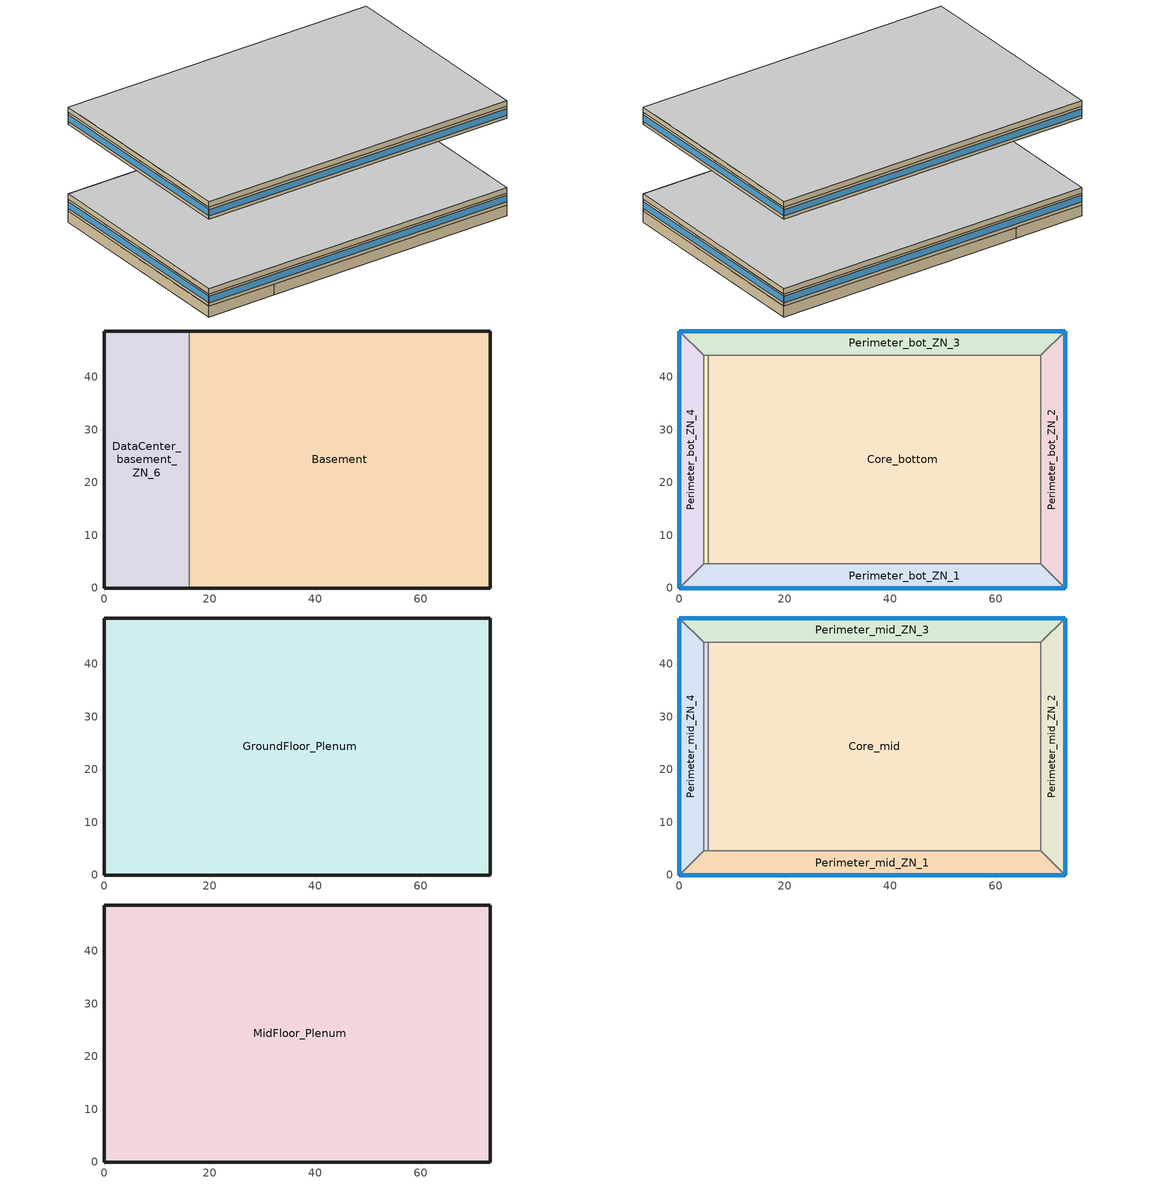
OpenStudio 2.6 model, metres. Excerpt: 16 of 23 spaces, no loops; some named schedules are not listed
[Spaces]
Basement
 floor ground: 73.11,48.74 73.11,0 16.08,0 16.08,48.74 z-2.44
 wall ground: 16.08,0 73.11,0 73.11,48.74 16.08,48.74 z-2.44:0
 wall to DataCenter_basement_ZN_6: 16.08,48.74 16.08,0 z-2.44:0
DataCenter_basement_ZN_6
 floor ground: 16.08,48.74 16.08,0 0,0 0,48.74 z-2.44
 wall ground: 16.08,48.74 0,48.74 0,0 16.08,0 z-2.44:0
Core_bottom
 floor to DataCenter_basement_ZN_6: 16.08,44.16 16.08,4.57 5.49,4.57 5.49,44.16 z0
 floor to Basement: 68.53,44.16 68.53,4.57 16.08,4.57 16.08,44.16 z0
 wall to Perimeter_bot_ZN_1: 5.49,4.57 68.53,4.57 z0:2.74
 wall to DataCenter_bot_ZN_6: 5.49,44.16 5.49,4.57 z0:2.74
 wall to Perimeter_bot_ZN_2: 68.53,4.57 68.53,44.16 z0:2.74
 wall to Perimeter_bot_ZN_3: 68.53,44.16 5.49,44.16 z0:2.74
Perimeter_bot_ZN_3
 floor to Basement: 73.11,48.74 68.53,44.16 16.08,44.16 16.08,48.74 z0
 floor to DataCenter_basement_ZN_6: 16.08,48.74 16.08,44.16 4.57,44.16 0,48.74 z0
 wall outside: 73.11,48.74 0,48.74 z0:2.74
 wall to Perimeter_bot_ZN_4: 0,48.74 4.57,44.16 z0:2.74
 wall to Perimeter_bot_ZN_2: 68.53,44.16 73.11,48.74 z0:2.74
 wall to DataCenter_bot_ZN_6: 4.57,44.16 5.49,44.16 z0:2.74
 window: 73.08,48.74 0.03,48.74 z0.76:2.24
Perimeter_bot_ZN_1
 floor to DataCenter_basement_ZN_6: 16.08,4.57 16.08,0 0,0 4.57,4.57 z0
 floor to Basement: 68.53,4.57 73.11,0 16.08,0 16.08,4.57 z0
 wall outside: 0,0 73.11,0 z0:2.74
 wall to Perimeter_bot_ZN_4: 4.57,4.57 0,0 z0:2.74
 wall to DataCenter_bot_ZN_6: 5.49,4.57 4.57,4.57 z0:2.74
 wall to Perimeter_bot_ZN_2: 73.11,0 68.53,4.57 z0:2.74
 window: 0.03,0 73.08,0 z0.76:2.24
Perimeter_bot_ZN_2
 floor to Basement: 73.11,48.74 73.11,0 68.53,4.57 68.53,44.16 z0
 wall outside: 73.11,0 73.11,48.74 z0:2.74
 window: 73.11,0.03 73.11,48.71 z0.76:2.24
Perimeter_bot_ZN_4
 floor to DataCenter_basement_ZN_6: 0,48.74 4.57,44.16 4.57,4.57 0,0 z0
 wall outside: 0,48.74 0,0 z0:2.74
 wall to DataCenter_bot_ZN_6: 4.57,4.57 4.57,44.16 z0:2.74
 window: 0,48.71 0,0.03 z0.76:2.24
DataCenter_bot_ZN_6
 floor to DataCenter_basement_ZN_6: 5.49,44.16 5.49,4.57 4.57,4.57 4.57,44.16 z0
GroundFloor_Plenum
 floor to Perimeter_bot_ZN_4: 0,48.74 4.57,44.16 4.57,4.57 0,0 z2.74
 floor to Perimeter_bot_ZN_2: 73.11,48.74 73.11,0 68.53,4.57 68.53,44.16 z2.74
 floor to Perimeter_bot_ZN_1: 68.53,4.57 73.11,0 0,0 4.57,4.57 z2.74
 floor to Perimeter_bot_ZN_3: 73.11,48.74 68.53,44.16 4.57,44.16 0,48.74 z2.74
 floor to Core_bottom: 68.53,44.16 68.53,4.57 5.49,4.57 5.49,44.16 z2.74
 floor to DataCenter_bot_ZN_6: 5.49,44.16 5.49,4.57 4.57,4.57 4.57,44.16 z2.74
 wall outside: 73.11,0 73.11,48.74 0,48.74 0,0 73.11,0 z2.74:3.96
 ceiling adiabatic (BTAP-Int-Wall): 73.11,0 73.11,48.74 0,48.74 0,0 z3.96
Perimeter_mid_ZN_2
 floor adiabatic (BTAP-Int-Wall): 73.11,48.74 73.11,0 68.53,4.57 68.53,44.16 z19.82
 wall outside: 73.11,0 73.11,48.74 z19.82:22.56
 wall to Perimeter_mid_ZN_3: 73.11,48.74 68.53,44.16 z19.82:22.56
 wall to Perimeter_mid_ZN_1: 68.53,4.57 73.11,0 z19.82:22.56
 wall to Core_mid: 68.53,44.16 68.53,4.57 z19.82:22.56
 window: 73.11,0.03 73.11,48.71 z20.58:22.06
Perimeter_mid_ZN_1
 floor adiabatic (BTAP-Int-Wall): 68.53,4.57 73.11,0 0,0 4.57,4.57 z19.82
 wall outside: 0,0 73.11,0 z19.82:22.56
 wall to Perimeter_mid_ZN_4: 4.57,4.57 0,0 z19.82:22.56
 wall to DataCenter_mid_ZN_6: 5.49,4.57 4.57,4.57 z19.82:22.56
 wall to Core_mid: 68.53,4.57 5.49,4.57 z19.82:22.56
 window: 0.03,0 73.08,0 z20.58:22.06
DataCenter_mid_ZN_6
 floor adiabatic (BTAP-Int-Wall): 5.49,44.16 5.49,4.57 4.57,4.57 4.57,44.16 z19.82
 wall to Perimeter_mid_ZN_4: 4.57,44.16 4.57,4.57 z19.82:22.56
 wall to Core_mid: 5.49,4.57 5.49,44.16 z19.82:22.56
 wall to Perimeter_mid_ZN_3: 5.49,44.16 4.57,44.16 z19.82:22.56
Core_mid
 floor adiabatic (BTAP-Int-Wall): 68.53,44.16 68.53,4.57 5.49,4.57 5.49,44.16 z19.82
 wall to Perimeter_mid_ZN_3: 68.53,44.16 5.49,44.16 z19.82:22.56
Perimeter_mid_ZN_3
 floor adiabatic (BTAP-Int-Wall): 73.11,48.74 68.53,44.16 4.57,44.16 0,48.74 z19.82
 wall outside: 73.11,48.74 0,48.74 z19.82:22.56
 wall to Perimeter_mid_ZN_4: 0,48.74 4.57,44.16 z19.82:22.56
 window: 73.08,48.74 0.03,48.74 z20.58:22.06
Perimeter_mid_ZN_4
 floor adiabatic (BTAP-Int-Wall): 0,48.74 4.57,44.16 4.57,4.57 0,0 z19.82
 wall outside: 0,48.74 0,0 z19.82:22.56
 window: 0,48.71 0,0.03 z20.58:22.06
MidFloor_Plenum
 floor to Perimeter_mid_ZN_1: 68.53,4.57 73.11,0 0,0 4.57,4.57 z22.56
 floor to DataCenter_mid_ZN_6: 5.49,44.16 5.49,4.57 4.57,4.57 4.57,44.16 z22.56
 floor to Perimeter_mid_ZN_2: 73.11,48.74 73.11,0 68.53,4.57 68.53,44.16 z22.56
 floor to Perimeter_mid_ZN_4: 0,48.74 4.57,44.16 4.57,4.57 0,0 z22.56
 floor to Core_mid: 68.53,44.16 68.53,4.57 5.49,4.57 5.49,44.16 z22.56
 floor to Perimeter_mid_ZN_3: 73.11,48.74 68.53,44.16 4.57,44.16 0,48.74 z22.56
 wall outside: 73.11,48.74 0,48.74 0,0 73.11,0 73.11,48.74 z22.56:23.78
 ceiling adiabatic (BTAP-Int-Wall): 73.11,0 73.11,48.74 0,48.74 0,0 z23.78
[Building]
LargeOffice-CAN_QC_Montreal-Trudeau.Intl.AP.716270_CWEC2016.epw created: 2019-08-15 18:02:31 +0000: North Axis {deg}=0; Default Construction Set=BTAP-Mass at hdd = 4400.0; Standards Number of Stories=13; Standards Number of Above Ground Stories=12; Standards Building Type=NECB2017_LargeOffice
[Site]
Montreal-Trudeau Intl AP_QC_CAN: Latitude {deg}=45.471; Longitude {deg}=-73.741; Time Zone {hr}=-5; Elevation {m}=36
[Site:WaterMainsTemperature]
Calculation Method=Correlation; Annual Average Outdoor Air Temperature {C}=7.6; Maximum Difference In Monthly Average Outdoor Air Temperatures {deltaC}=31.3
[Site:GroundTemperature:BuildingSurface]
19.527, 19.502, 19.536, 19.598, 20.002, 21.64, 22.225, 22.375, 21.449, 20.121, 19.802, 19.633
[SizingPeriod:DesignDay] Barometric Pressure {Pa}=100893; Sky Clearness=0; Rain Indicator=0; Snow Indicator=0; Day of Month=21; Daylight Saving Time Indicator=0; Humidity Indicating Type=Wetbulb; Dry-Bulb Temperature Range Modifier Type=DefaultMultipliers
Name | Maximum Dry-Bulb Temperature {C} | Daily Dry-Bulb Temperature Range {deltaC} | Humidity Indicating Conditions at Maximum Dry-Bulb | Wind Speed {m/s} | Wind Direction {deg} | Month | Day Type | Solar Model Indicator | ASHRAE Taub | ASHRAE Taud
Montreal-Trudeau Intl AP Ann Htg 99.6% Condns DB | -23.1 | 0 | -23.1 | 4.2 | 250 | 1 | WinterDesignDay | ASHRAEClearSky
Montreal-Trudeau Intl AP Ann Clg .4% Condns DB=>MWB | 30 | 8.9 | 22.1 | 5.3 | 220 | 7 | SummerDesignDay | ASHRAETau | 0.431 | 2.246
[Material:NoMass] Roughness=Smooth; Thermal Absorptance=0.9; Solar Absorptance=0.7
Name | Thermal Resistance {m2-K/W} | Visible Absorptance
Typical Carpet Pad | 0.21648 | 0.8
Typical Insulation 1 | 5.20402 | 0.7
Typical Insulation 2 | 3.77764 | 0.7
Typical Insulation 3 | 6.41024 | 0.7
Typical Carpet Pad 2 | 1.25503 | 0.8
Typical Carpet Pad 3 | 3.45515 | 0.8
Typical Insulation 4 | 0.526298 | 0.7
Typical Insulation 5 | 0.526316 | 0.7
[Material]
Name | Roughness | Thickness {m} | Conductivity {W/m-K} | Density {kg/m3} | Specific Heat {J/kg-K} | Thermal Absorptance | Solar Absorptance | Visible Absorptance
100mm Normalweight concrete floor | MediumSmooth | 0.1016 | 2.31 | 2322 | 832
G01 13mm gypsum board | Smooth | 0.0127 | 0.16 | 800 | 1090 | 0.9 | 0.7 | 0.5
G05 25mm wood | MediumSmooth | 0.0254 | 0.15 | 608 | 1630 | 0.9 | 0.5 | 0.5
4 in. Normalweight Concrete Floor | MediumRough | 0.1016 | 2.31 | 2322 | 832 | 0.9 | 0.7 | 0.7
1IN Stucco | Smooth | 0.0253 | 0.6918 | 1858 | 837 | 0.9 | 0.7 | 0.92
8IN CONCRETE HW RefBldg | Rough | 0.2032 | 1.311 | 2240 | 836.8 | 0.9 | 0.7 | 0.7
1/2IN Gypsum | Smooth | 0.0127 | 0.16 | 784.9 | 830 | 0.9 | 0.4 | 0.4
Metal Roof Surface; F08 Metal surface | Smooth | 0.0008 | 45.28 | 7824 | 500 | 0.9 | 0.7 | 0.7
6 in. Normalweight Concrete Floor | MediumRough | 0.1524 | 2.31 | 2322 | 832 | 0.9 | 0.7 | 0.7
[Construction]
BTAP-Int-Floor: 100mm Normalweight concrete floor, Typical Carpet Pad
BTAP-Int-Wall: G01 13mm gypsum board, G01 13mm gypsum board
BTAP-Int-Ceiling: Typical Carpet Pad, 100mm Normalweight concrete floor
BTAP-Ext-DaylightDiffuser: SimpleGlazing
BTAP-Int-Door: G05 25mm wood
BTAP-Ext-Floor-Mass:U-0.183: Typical Insulation 1, 4 in. Normalweight Concrete Floor, Typical Carpet Pad
BTAP-Ext-Wall-Mass:U-0.247: 1IN Stucco, 8IN CONCRETE HW RefBldg, Typical Insulation 2, 1/2IN Gypsum
BTAP-Ext-Roof-Metal:U-0.156: Metal Roof Surface, Typical Insulation 3
BTAP-Grnd-Floor-Mass:U-0.757: 6 in. Normalweight Concrete Floor, Typical Carpet Pad 2
BTAP-Grnd-Roof-Mass:U-0.284: 6 in. Normalweight Concrete Floor, Typical Carpet Pad 3
BTAP-Ext-Door:U-1.9000000000000001: F08 Metal surface, Typical Insulation 4
BTAP-Ext-OverHeadDoor:U-1.9000000000000001: Typical Insulation 5
BTAP-Ext-DaylightDiffuser:U=0.190 SHGC=0.600: SimpleGlazing:U=0.190 SHGC=0.600
[DefaultConstructionSet]
BTAP-Mass at hdd = 4400.0: Default Exterior Surface Constructions=BTAP-Mass at hdd = 4400.0; Default Interior Surface Constructions=Default Surface Constructions 2; Default Ground Contact Surface Constructions=BTAP-Mass at hdd = 4400.0 1; Default Exterior SubSurface Constructions=BTAP-Mass at hdd = 4400.0; Default Interior SubSurface Constructions=Default Sub Surface Constructions 2; Interior Partition Construction=BTAP-Int-Door
[DefaultSurfaceConstructions]
Name | Floor Construction | Wall Construction | Roof Ceiling Construction
Default Surface Constructions 2 | BTAP-Int-Floor | BTAP-Int-Wall | BTAP-Int-Ceiling
BTAP-Mass at hdd = 4400.0 | BTAP-Ext-Floor-Mass:U-0.183 | BTAP-Ext-Wall-Mass:U-0.247 | BTAP-Ext-Roof-Metal:U-0.156
BTAP-Mass at hdd = 4400.0 1 | BTAP-Grnd-Floor-Mass:U-0.757 | BTAP-Grnd-Roof-Mass:U-0.284 | BTAP-Grnd-Roof-Mass:U-0.284
[DefaultSubSurfaceConstructions]
Name | Fixed Window Construction | Operable Window Construction | Door Construction | Glass Door Construction | Overhead Door Construction | Skylight Construction | Tubular Daylight Dome Construction | Tubular Daylight Diffuser Construction
Default Sub Surface Constructions 2 | BTAP-Ext-DaylightDiffuser | BTAP-Ext-DaylightDiffuser | BTAP-Int-Door
BTAP-Mass at hdd = 4400.0 | BTAP-Ext-DaylightDiffuser:U=0.190 SHGC=0.600 | BTAP-Ext-DaylightDiffuser:U=0.190 SHGC=0.600 | BTAP-Ext-Door:U-1.9000000000000001 | BTAP-Ext-DaylightDiffuser:U=0.190 SHGC=0.600 | BTAP-Ext-OverHeadDoor:U-1.9000000000000001 | BTAP-Ext-DaylightDiffuser:U=0.190 SHGC=0.600 | BTAP-Ext-DaylightDiffuser:U=0.190 SHGC=0.600 | BTAP-Ext-DaylightDiffuser:U=0.190 SHGC=0.600
[WindowMaterial:SimpleGlazingSystem] Solar Heat Gain Coefficient=0.6; Visible Transmittance=0.21
Name | U-Factor {W/m2-K}
SimpleGlazing | 2.2
SimpleGlazing:U=0.190 SHGC=0.600 | 1.9
[Space]
Name | Space Type | Building Story | Thermal Zone | Part of Total Floor Area
Core_mid | Space Function Office open plan | Building Story 2 | ALL_ST=Office open plan_FL=Building Story 2_SCH=A 4 | Yes
Perimeter_mid_ZN_2 | Space Function Office open plan | Building Story 2 | ALL_ST=Office open plan_FL=Building Story 2_SCH=A 2 | Yes
Perimeter_mid_ZN_1 | Space Function Office open plan | Building Story 2 | ALL_ST=Office open plan_FL=Building Story 2_SCH=A 1 | Yes
MidFloor_Plenum | Space Function - undefined - | Building Story 2 | ALL_ST=- undefined -_FL=Building Story 2_SCH=A | No
DataCenter_mid_ZN_6 | Space Function Office open plan | Building Story 2 | ALL_ST=Office open plan_FL=Building Story 2_SCH=A
Core_bottom | Space Function Office open plan | Building Story 1 | ALL_ST=Office open plan_FL=Building Story 1_SCH=A | Yes
Perimeter_bot_ZN_3 | Space Function Office open plan | Building Story 1 | ALL_ST=Office open plan_FL=Building Story 1_SCH=A 1 | Yes
Basement | Space Function Electrical/Mechanical room-sch-A | Basement Story 0 | WILD_ST=Electrical/Mechanical room-sch-A_FL=Basement Story 0_SCH=A | Yes
Perimeter_bot_ZN_1 | Space Function Office open plan | Building Story 1 | ALL_ST=Office open plan_FL=Building Story 1_SCH=A 4 | Yes
Perimeter_mid_ZN_3 | Space Function Office open plan | Building Story 2 | ALL_ST=Office open plan_FL=Building Story 2_SCH=A 3 | Yes
Perimeter_mid_ZN_4 | Space Function Office open plan | Building Story 2 | ALL_ST=Office open plan_FL=Building Story 2_SCH=A 5 | Yes
GroundFloor_Plenum | Space Function - undefined - | Building Story 1 | ALL_ST=- undefined -_FL=Building Story 1_SCH=A | No
DataCenter_basement_ZN_6 | Space Function Office open plan | Basement Story 0 | ALL_ST=Office open plan_FL=Basement Story 0_SCH=A
Perimeter_bot_ZN_2 | Space Function Office open plan | Building Story 1 | ALL_ST=Office open plan_FL=Building Story 1_SCH=A 5 | Yes
Perimeter_bot_ZN_4 | Space Function Office open plan | Building Story 1 | ALL_ST=Office open plan_FL=Building Story 1_SCH=A 3 | Yes
DataCenter_bot_ZN_6 | Space Function Office open plan | Building Story 1 | ALL_ST=Office open plan_FL=Building Story 1_SCH=A 2
[BuildingStory]
Name | Nominal Z Coordinate {m}
Basement Story 0 | -2.439
Building Story 1 | 0
Building Story 2 | 19.816
[SpaceType] Standards Building Type=Space Function
Name | Default Schedule Set | Design Specification Outdoor Air Object | Standards Space Type
Space Function Electrical/Mechanical room-sch-A | Space Function Electrical/Mechanical room-sch-A Schedule Set | Space Function Electrical/Mechanical room-sch-A Ventilation | Electrical/Mechanical room-sch-A
Space Function Office open plan | Space Function Office open plan Schedule Set | Space Function Office open plan Ventilation | Office open plan
Space Function - undefined - | Space Function - undefined - Schedule Set | Space Function - undefined - Ventilation | - undefined -
[DesignSpecification:OutdoorAir] Outdoor Air Flow per Person {m3/s-person}=0; Outdoor Air Flow Air Changes per Hour {1/hr}=0
Name | Outdoor Air Flow per Floor Area {m3/s-m2} | Outdoor Air Method | Outdoor Air Flow Rate {m3/s}
Space Function - undefined - Ventilation | 0
Space Function Electrical/Mechanical room-sch-A Ventilation | 0.0003048 | Sum | 0
Space Function Office open plan Ventilation | 0.00042164 | Sum | 0
[DefaultScheduleSet] Infiltration Schedule=Always On
Name | Number of People Schedule | People Activity Level Schedule | Lighting Schedule | Electric Equipment Schedule
Space Function - undefined - Schedule Set
Space Function Electrical/Mechanical room-sch-A Schedule Set | NECB-A-Occupancy | NECB-Activity | NECB-A-Lighting | NECB-A-Electric-Equipment
Space Function Office open plan Schedule Set | NECB-A-Occupancy | NECB-Activity | NECB-A-Occupancy-NECB-A-Lighting-0.2-0.1-0.67-Light Ruleset | NECB-A-Electric-Equipment
[ThermostatSetpoint:DualSetpoint]
Name | Heating Setpoint Temperature Schedule | Cooling Setpoint Temperature Schedule
Space Function Office open plan Thermostat 39; Space Function Office open plan Thermostat 40; Space Function Office open plan Thermostat 41; Space Function Office open plan Thermostat 42; Space Function Office open plan Thermostat 45; Space Function Office open plan Thermostat 46; Space Function Office open plan Thermostat 47; Space Function Office open plan Thermostat 48; Space Function Office open plan Thermostat 49; Space Function Office open plan Thermostat 50; Space Function Office open plan Thermostat 52; Space Function Office open plan Thermostat 54; Space Function Office open plan Thermostat 57; Space Function Electrical/Mechanical room-sch-A Thermostat 3 | NECB-A-Thermostat Setpoint-Heating | NECB-A-Thermostat Setpoint-Cooling
Space Function - undefined - Thermostat 8; Space Function - undefined - Thermostat 9
[People:Definition] Number of People Calculation Method=People/Area; Fraction Radiant=0.3
Name | People per Space Floor Area {person/m2}
Space Function Electrical/Mechanical room-sch-A People Definition | 0.00500182
Space Function Office open plan People Definition | 0.0500182
[People] Work Efficiency Schedule=Work Efficiency Schedule; Clothing Insulation Schedule=Clothing Schedule; Air Velocity Schedule=Air Velocity Schedule; Multiplier=1
Name | People Definition | Space or SpaceType
Space Function Electrical/Mechanical room-sch-A People | Space Function Electrical/Mechanical room-sch-A People Definition | Space Function Electrical/Mechanical room-sch-A
Space Function Office open plan People | Space Function Office open plan People Definition | Space Function Office open plan
[Lights:Definition] Design Level Calculation Method=Watts/Area; Fraction Radiant=0.5; Fraction Visible=0.2
Name | Watts per Space Floor Area {W/m2}
Space Function Electrical/Mechanical room-sch-A Lights Definition | 4.60167
Space Function Office open plan Lights Definition | 8.69993
[Lights] Fraction Replaceable=1
Name | Lights Definition | Space or SpaceType
Space Function Electrical/Mechanical room-sch-A Lights | Space Function Electrical/Mechanical room-sch-A Lights Definition | Space Function Electrical/Mechanical room-sch-A
Space Function Office open plan Lights | Space Function Office open plan Lights Definition | Space Function Office open plan
[ElectricEquipment:Definition] Design Level Calculation Method=Watts/Area; Fraction Radiant=0.5
Name | Watts per Space Floor Area {W/m2}
Space Function Electrical/Mechanical room-sch-A Elec Equip Definition | 1.00036
Space Function Office open plan Elec Equip Definition | 7.50273
[ElectricEquipment]
Name | Electric Equipment Definition | Space or SpaceType
Space Function Electrical/Mechanical room-sch-A Elec Equip | Space Function Electrical/Mechanical room-sch-A Elec Equip Definition | Space Function Electrical/Mechanical room-sch-A
Space Function Office open plan Elec Equip | Space Function Office open plan Elec Equip Definition | Space Function Office open plan
[SpaceInfiltration:DesignFlowRate] Schedule=Always On Discrete; Design Flow Rate Calculation Method=Flow/ExteriorArea; Flow per Exterior Surface Area {m3/s-m2}=0.00025; Constant Term Coefficient=0; Temperature Term Coefficient=0; Velocity Term Coefficient=0.224; Velocity Squared Term Coefficient=0
Name | Space or SpaceType
GroundFloor_Plenum Infiltration | GroundFloor_Plenum
MidFloor_Plenum Infiltration | MidFloor_Plenum
Perimeter_bot_ZN_1 Infiltration | Perimeter_bot_ZN_1
Perimeter_bot_ZN_2 Infiltration | Perimeter_bot_ZN_2
Perimeter_bot_ZN_3 Infiltration | Perimeter_bot_ZN_3
Perimeter_bot_ZN_4 Infiltration | Perimeter_bot_ZN_4
Perimeter_mid_ZN_1 Infiltration | Perimeter_mid_ZN_1
Perimeter_mid_ZN_2 Infiltration | Perimeter_mid_ZN_2
Perimeter_mid_ZN_3 Infiltration | Perimeter_mid_ZN_3
Perimeter_mid_ZN_4 Infiltration | Perimeter_mid_ZN_4
[ThermalZone] Use Ideal Air Loads=No
Name | Thermostat | Multiplier
ALL_ST=Office open plan_FL=Building Story 1_SCH=A | Space Function Office open plan Thermostat 39
ALL_ST=Office open plan_FL=Building Story 2_SCH=A | Space Function Office open plan Thermostat 40 | 10
ALL_ST=Office open plan_FL=Building Story 2_SCH=A 1 | Space Function Office open plan Thermostat 41 | 10
ALL_ST=Office open plan_FL=Building Story 1_SCH=A 1 | Space Function Office open plan Thermostat 42
ALL_ST=Office open plan_FL=Building Story 1_SCH=A 2 | Space Function Office open plan Thermostat 45
ALL_ST=Office open plan_FL=Building Story 1_SCH=A 3 | Space Function Office open plan Thermostat 46
ALL_ST=Office open plan_FL=Building Story 2_SCH=A 2 | Space Function Office open plan Thermostat 47 | 10
ALL_ST=- undefined -_FL=Building Story 2_SCH=A | Space Function - undefined - Thermostat 8 | 10
ALL_ST=Office open plan_FL=Basement Story 0_SCH=A | Space Function Office open plan Thermostat 48
ALL_ST=Office open plan_FL=Building Story 1_SCH=A 4 | Space Function Office open plan Thermostat 49
ALL_ST=Office open plan_FL=Building Story 2_SCH=A 3 | Space Function Office open plan Thermostat 50 | 10
ALL_ST=Office open plan_FL=Building Story 2_SCH=A 4 | Space Function Office open plan Thermostat 52 | 10
ALL_ST=Office open plan_FL=Building Story 2_SCH=A 5 | Space Function Office open plan Thermostat 54 | 10
ALL_ST=- undefined -_FL=Building Story 1_SCH=A | Space Function - undefined - Thermostat 9
ALL_ST=Office open plan_FL=Building Story 1_SCH=A 5 | Space Function Office open plan Thermostat 57
WILD_ST=Electrical/Mechanical room-sch-A_FL=Basement Story 0_SCH=A | Space Function Electrical/Mechanical room-sch-A Thermostat 3
[Sizing:Zone] Zone Cooling Design Supply Air Temperature Input Method=SupplyAirTemperature; Zone Cooling Design Supply Air Temperature {C}=14; Zone Cooling Design Supply Air Temperature Difference {deltaC}=11.11; Zone Heating Design Supply Air Temperature Input Method=SupplyAirTemperature; Zone Heating Design Supply Air Temperature {C}=40; Zone Heating Design Supply Air Temperature Difference {deltaC}=11.11; Zone Cooling Design Supply Air Humidity Ratio {kg-H2O/kg-air}=0.0085; Zone Heating Design Supply Air Humidity Ratio {kg-H2O/kg-air}=0.008; Cooling Design Air Flow Method=DesignDay; Heating Design Air Flow Method=DesignDay; Account for Dedicated Outdoor Air System=No; Dedicated Outdoor Air System Control Strategy=NeutralSupplyAir; Dedicated Outdoor Air Low Setpoint Temperature for Design {C}=autosize; Dedicated Outdoor Air High Setpoint Temperature for Design {C}=autosize
ALL_ST=- undefined -_FL=Building Story 3_SCH=A; ALL_ST=- undefined -_FL=Building Story 2_SCH=A; ALL_ST=- undefined -_FL=Building Story 1_SCH=A
